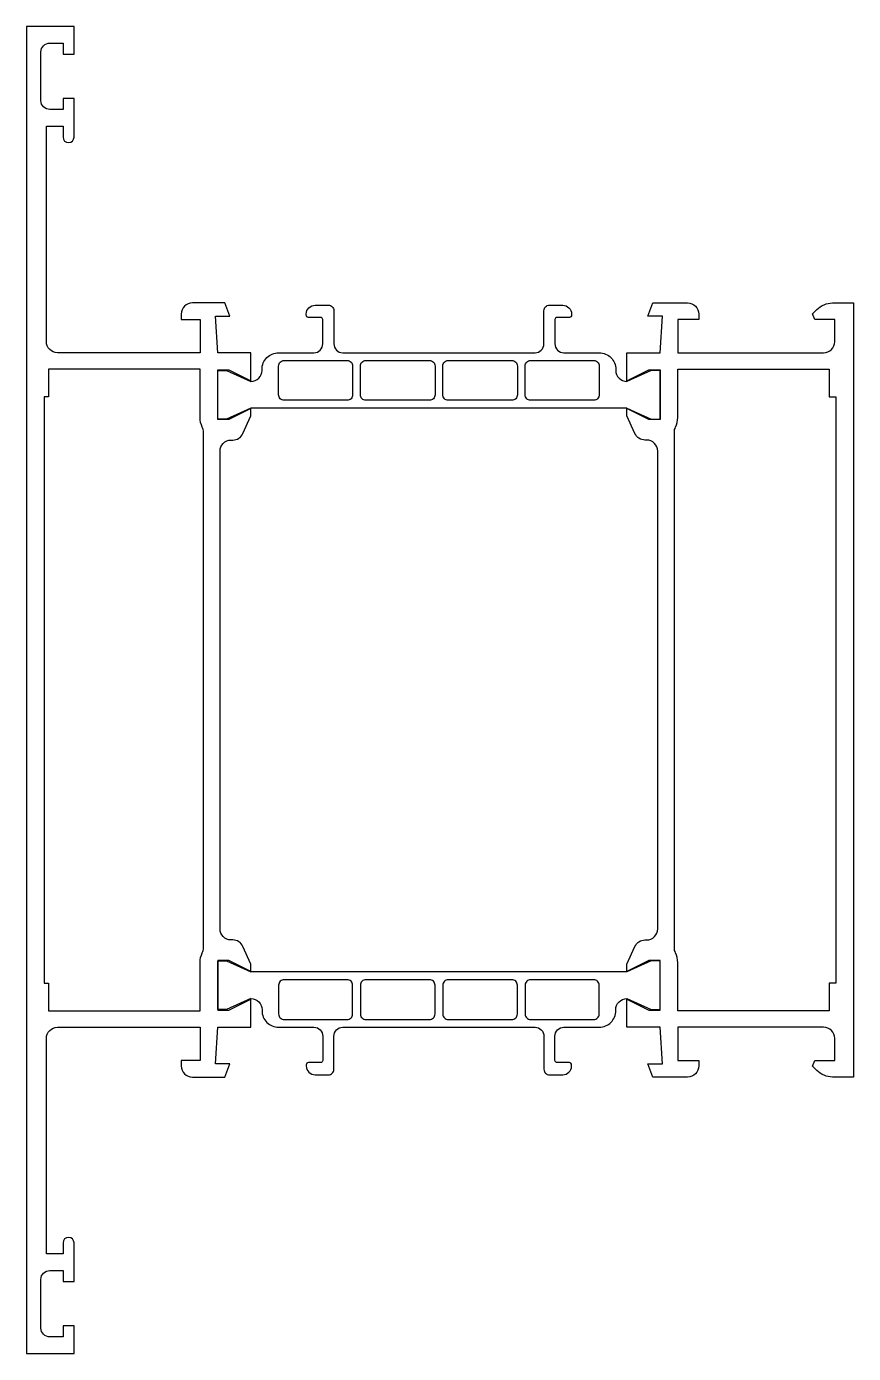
# Model space of a CAD drawing. Header units: millimetres. Extents: x 0 to 75, y 0 to 120.
import ezdxf

# ---------------------------------------------------------------- set-up
doc = ezdxf.new("R2010")
doc.units = ezdxf.units.MM

msp = doc.modelspace()

# ---------------------------------------------------------------- linework, layer by layer
for points in [[(15, 95, 0.414214), (14, 94), (14, 93.5), (15.7, 93.5), (15.7, 90.5), (2.8, 90.5, -0.414214), (1.8, 91.5), (1.8, 111), (3.3, 111), (3.3, 110, 1), (4.3, 110), (4.3, 113.5), (3.3, 113.5), (3.3, 112.5), (2.1, 112.5, -0.414214), (1.3, 113.3), (1.3, 117.7, -0.414214), (2.1, 118.5), (3.3, 118.5), (3.3, 117.5), (4.3, 117.5), (4.3, 120), (0, 120), (0, 0), (4.3, 0), (4.3, 2.5), (3.3, 2.5), (3.3, 1.5), (2.1, 1.5, -0.414214), (1.3, 2.3), (1.3, 6.7, -0.414214), (2.1, 7.5), (3.3, 7.5), (3.3, 6.5), (4.3, 6.5), (4.3, 10, 1), (3.3, 10), (3.3, 9), (1.8, 9), (1.8, 28.5, -0.414214), (2.8, 29.5), (15.7, 29.5), (15.7, 26.5), (14, 26.5), (14, 26, 0.414214), (15, 25), (17.95, 25), (18.39, 26.2), (17.08, 26.2), (17.3, 29.5), (20.3, 29.5), (20.3, 32.1), (18.1, 31.1), (17.3, 31.1), (17.3, 35.5), (18.1, 35.5), (20.3, 34.5), (20.3, 35.2), (19.57, 36.81, 0.294108), (18.66, 37.4), (18.5, 37.4, -0.414214), (17.5, 38.4), (17.5, 81.6, -0.414214), (18.5, 82.6), (18.66, 82.6, 0.294108), (19.57, 83.19), (20.3, 84.8), (20.3, 85.5), (18.1, 84.5), (17.3, 84.5), (17.3, 88.9), (18.1, 88.9), (20.3, 87.9), (20.3, 90.5), (17.3, 90.5), (17.08, 93.8), (18.39, 93.8), (17.95, 95), (15, 95)], [(74.8, 25), (72.9, 25, -0.198912), (71.49, 25.59), (71.09, 25.99), (71.3, 26.5), (73.1, 26.5), (73.1, 28.5, 0.414214), (72.1, 29.5), (58.9, 29.5), (58.9, 26.5), (60.8, 26.5), (60.8, 26, -0.414214), (59.8, 25), (56.65, 25), (56.21, 26.2), (57.52, 26.2), (57.3, 29.5), (54.3, 29.5), (54.3, 32.1), (56.5, 31.1), (57.3, 31.1), (57.3, 35.5), (56.5, 35.5), (54.3, 34.5), (54.3, 35.2), (55.03, 36.81, -0.294108), (55.94, 37.4), (56.1, 37.4, 0.414214), (57.1, 38.4), (57.1, 81.6, 0.414214), (56.1, 82.6), (55.94, 82.6, -0.294108), (55.03, 83.19), (54.3, 84.8), (54.3, 85.5), (56.5, 84.5), (57.3, 84.5), (57.3, 88.9), (56.5, 88.9), (54.3, 87.9), (54.3, 90.5), (57.3, 90.5), (57.52, 93.8), (56.21, 93.8), (56.65, 95), (59.8, 95, -0.414214), (60.8, 94), (60.8, 93.5), (58.9, 93.5), (58.9, 90.5), (72.1, 90.5, 0.414214), (73.1, 91.5), (73.1, 93.5), (71.3, 93.5), (71.09, 94.01), (71.49, 94.41, -0.198912), (72.9, 95), (74.8, 95), (74.8, 25)], [(54.3, 87.9), (54.3, 87.95), (56.3, 88.95), (57.3, 88.95), (57.3, 84.45), (56.3, 84.45), (54.3, 85.45), (54.3, 85.5), (20.3, 85.5), (20.3, 85.45), (18.3, 84.45), (17.3, 84.45), (17.3, 88.95), (18.3, 88.95), (20.3, 87.95), (20.3, 87.9, 0.414214), (21.3, 88.9), (21.3, 89, -0.414214), (22.8, 90.5), (26, 90.5, 0.414214), (26.8, 91.3), (26.8, 93.5, 0.414214), (26.6, 93.7), (25.5, 93.7, -0.414214), (25.3, 93.9), (25.3, 94, -0.414214), (26.1, 94.8), (27.3, 94.8, -0.414214), (27.8, 94.3), (27.8, 91.3, 0.414214), (28.6, 90.5), (46, 90.5, 0.414214), (46.8, 91.3), (46.8, 94.3, -0.414214), (47.3, 94.8), (48.5, 94.8, -0.414214), (49.3, 94), (49.3, 93.9, -0.414214), (49.1, 93.7), (48, 93.7, 0.414214), (47.8, 93.5), (47.8, 91.3, 0.414214), (48.6, 90.5), (51.8, 90.5, -0.414214), (53.3, 89), (53.3, 88.9, 0.414214), (54.3, 87.9)], [(1.6, 86.5), (1.6, 33.5), (2, 33.5), (2, 31), (15.7, 31), (15.7, 35.35, -0.112281), (15.9, 36.24, 0.112281), (16, 36.67), (16, 83.33, 0.112281), (15.9, 83.76, -0.112281), (15.7, 84.65), (15.7, 89), (2, 89), (2, 86.5), (1.6, 86.5)], [(22.8, 86.7), (22.8, 89.3, -0.414214), (23.3, 89.8), (29, 89.8, -0.414214), (29.5, 89.3), (29.5, 86.7, -0.414214), (29, 86.2), (23.3, 86.2, -0.414214), (22.8, 86.7)], [(30.2, 86.7), (30.2, 89.3, -0.414214), (30.7, 89.8), (36.45, 89.8, -0.414214), (36.95, 89.3), (36.95, 86.7, -0.414214), (36.45, 86.2), (30.7, 86.2, -0.414214), (30.2, 86.7)], [(44.4, 86.7, -0.414214), (43.9, 86.2), (38.15, 86.2, -0.414214), (37.65, 86.7), (37.65, 89.3, -0.414214), (38.15, 89.8), (43.9, 89.8, -0.414214), (44.4, 89.3), (44.4, 86.7)], [(45.1, 86.7), (45.1, 89.3, -0.414214), (45.6, 89.8), (51.3, 89.8, -0.414214), (51.8, 89.3), (51.8, 86.7, -0.414214), (51.3, 86.2), (45.6, 86.2, -0.414214), (45.1, 86.7)], [(73.2, 86.5), (73.2, 33.5), (72.6, 33.5), (72.6, 31), (58.9, 31), (58.9, 35.35, 0.112281), (58.7, 36.24, -0.112281), (58.6, 36.67), (58.6, 83.33, -0.112281), (58.7, 83.76, 0.112281), (58.9, 84.65), (58.9, 89), (72.6, 89), (72.6, 86.5), (73.2, 86.5)], [(54.3, 32.1), (54.3, 32.05), (56.3, 31.05), (57.3, 31.05), (57.3, 35.55), (56.3, 35.55), (54.3, 34.55), (54.3, 34.5), (20.3, 34.5), (20.3, 34.55), (18.3, 35.55), (17.3, 35.55), (17.3, 31.05), (18.3, 31.05), (20.3, 32.05), (20.3, 32.1, -0.414214), (21.3, 31.1), (21.3, 31, 0.414214), (22.8, 29.5), (26, 29.5, -0.414214), (26.8, 28.7), (26.8, 26.5, -0.414214), (26.6, 26.3), (25.5, 26.3, 0.414214), (25.3, 26.1), (25.3, 26, 0.414214), (26.1, 25.2), (27.3, 25.2, 0.414214), (27.8, 25.7), (27.8, 28.7, -0.414214), (28.6, 29.5), (46, 29.5, -0.414214), (46.8, 28.7), (46.8, 25.7, 0.414214), (47.3, 25.2), (48.5, 25.2, 0.414214), (49.3, 26), (49.3, 26.1, 0.414214), (49.1, 26.3), (48, 26.3, -0.414214), (47.8, 26.5), (47.8, 28.7, -0.414214), (48.6, 29.5), (51.8, 29.5, 0.414214), (53.3, 31), (53.3, 31.1, -0.414214), (54.3, 32.1)], [(22.8, 33.3), (22.8, 30.7, 0.414214), (23.3, 30.2), (29, 30.2, 0.414214), (29.5, 30.7), (29.5, 33.3, 0.414214), (29, 33.8), (23.3, 33.8, 0.414214), (22.8, 33.3)], [(30.2, 33.3), (30.2, 30.7, 0.414214), (30.7, 30.2), (36.45, 30.2, 0.414214), (36.95, 30.7), (36.95, 33.3, 0.414214), (36.45, 33.8), (30.7, 33.8, 0.414214), (30.2, 33.3)], [(44.4, 33.3, 0.414214), (43.9, 33.8), (38.15, 33.8, 0.414214), (37.65, 33.3), (37.65, 30.7, 0.414214), (38.15, 30.2), (43.9, 30.2, 0.414214), (44.4, 30.7), (44.4, 33.3)], [(45.1, 33.3), (45.1, 30.7, 0.414214), (45.6, 30.2), (51.3, 30.2, 0.414214), (51.8, 30.7), (51.8, 33.3, 0.414214), (51.3, 33.8), (45.6, 33.8, 0.414214), (45.1, 33.3)]]:
    msp.add_lwpolyline(points, format="xyb", close=True)

doc.saveas('drawing.dxf')
